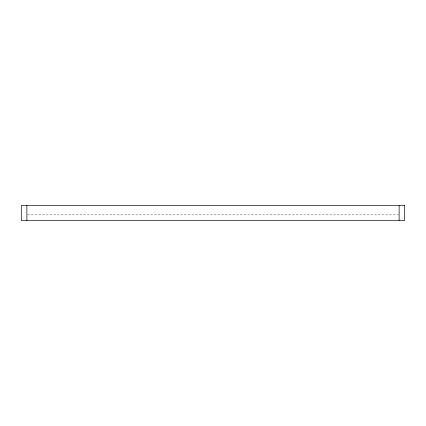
<?xml version="1.0" encoding="UTF-8"?>
<svg xmlns="http://www.w3.org/2000/svg" width="426" height="426" viewBox="0 0 426 426"><rect width="100%" height="100%" fill="white"/><g stroke="black" fill="none" stroke-linecap="round" stroke-linejoin="round"><path stroke-width="0.32" stroke-dasharray="2.13 1.6" d="M27.546 214.864L398.454 214.864"/><path stroke-width="0.64" d="M399.114 205.556L399.114 220.444M26.886 205.556L26.886 220.444M404.7 205.556L21.3 205.556L21.3 220.444L404.7 220.444L404.7 205.556"/></g></svg>
